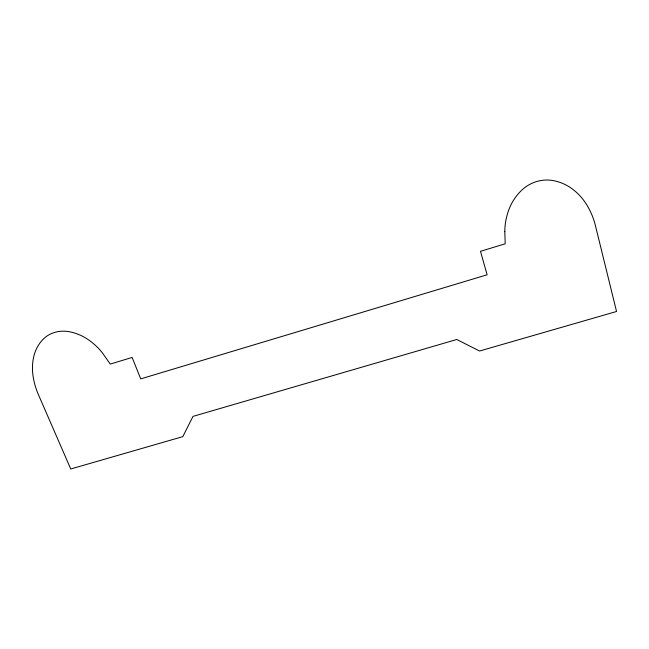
<?xml version="1.0" encoding="UTF-8"?>
<svg xmlns="http://www.w3.org/2000/svg" width="649" height="649" viewBox="0 0 649 649"><rect width="100%" height="100%" fill="white"/><g stroke="black" fill="none" stroke-linecap="round" stroke-linejoin="round"><path stroke-width="0.97" d="M504.817 231.636L505.198 243.789L480.487 251.317L487.123 274.787L140.719 378.886L132.12 357.429L110.281 364.081L102.218 352.642A58.159 51.969 32.5 0 0 87.518 339.176A45.3 40.636 32.9 0 0 69.767 331.809A31.769 28.58 33.8 0 0 41.942 340.498A45.341 40.846 32.7 0 0 33.959 355.782A58.313 52.666 31.8 0 0 32.791 373.954A75.576 68.575 30.9 0 0 38.332 394.454L70.749 468.984L182.823 436.639L193.013 416.382L456.774 339.5L479.554 351.02L616.55 311.488L595.417 225.584A82.212 77.336 -30.4 0 0 586.266 204.046A63.935 59.895 -32.3 0 0 572.207 188.875A49.965 46.712 -34 0 0 553.662 180.673A35.119 32.823 -35.9 0 0 521.001 190.879A50.233 46.777 -34.7 0 0 509.384 208.361A64.827 60.097 -34.4 0 0 504.881 229.024L504.817 231.636"/></g></svg>
